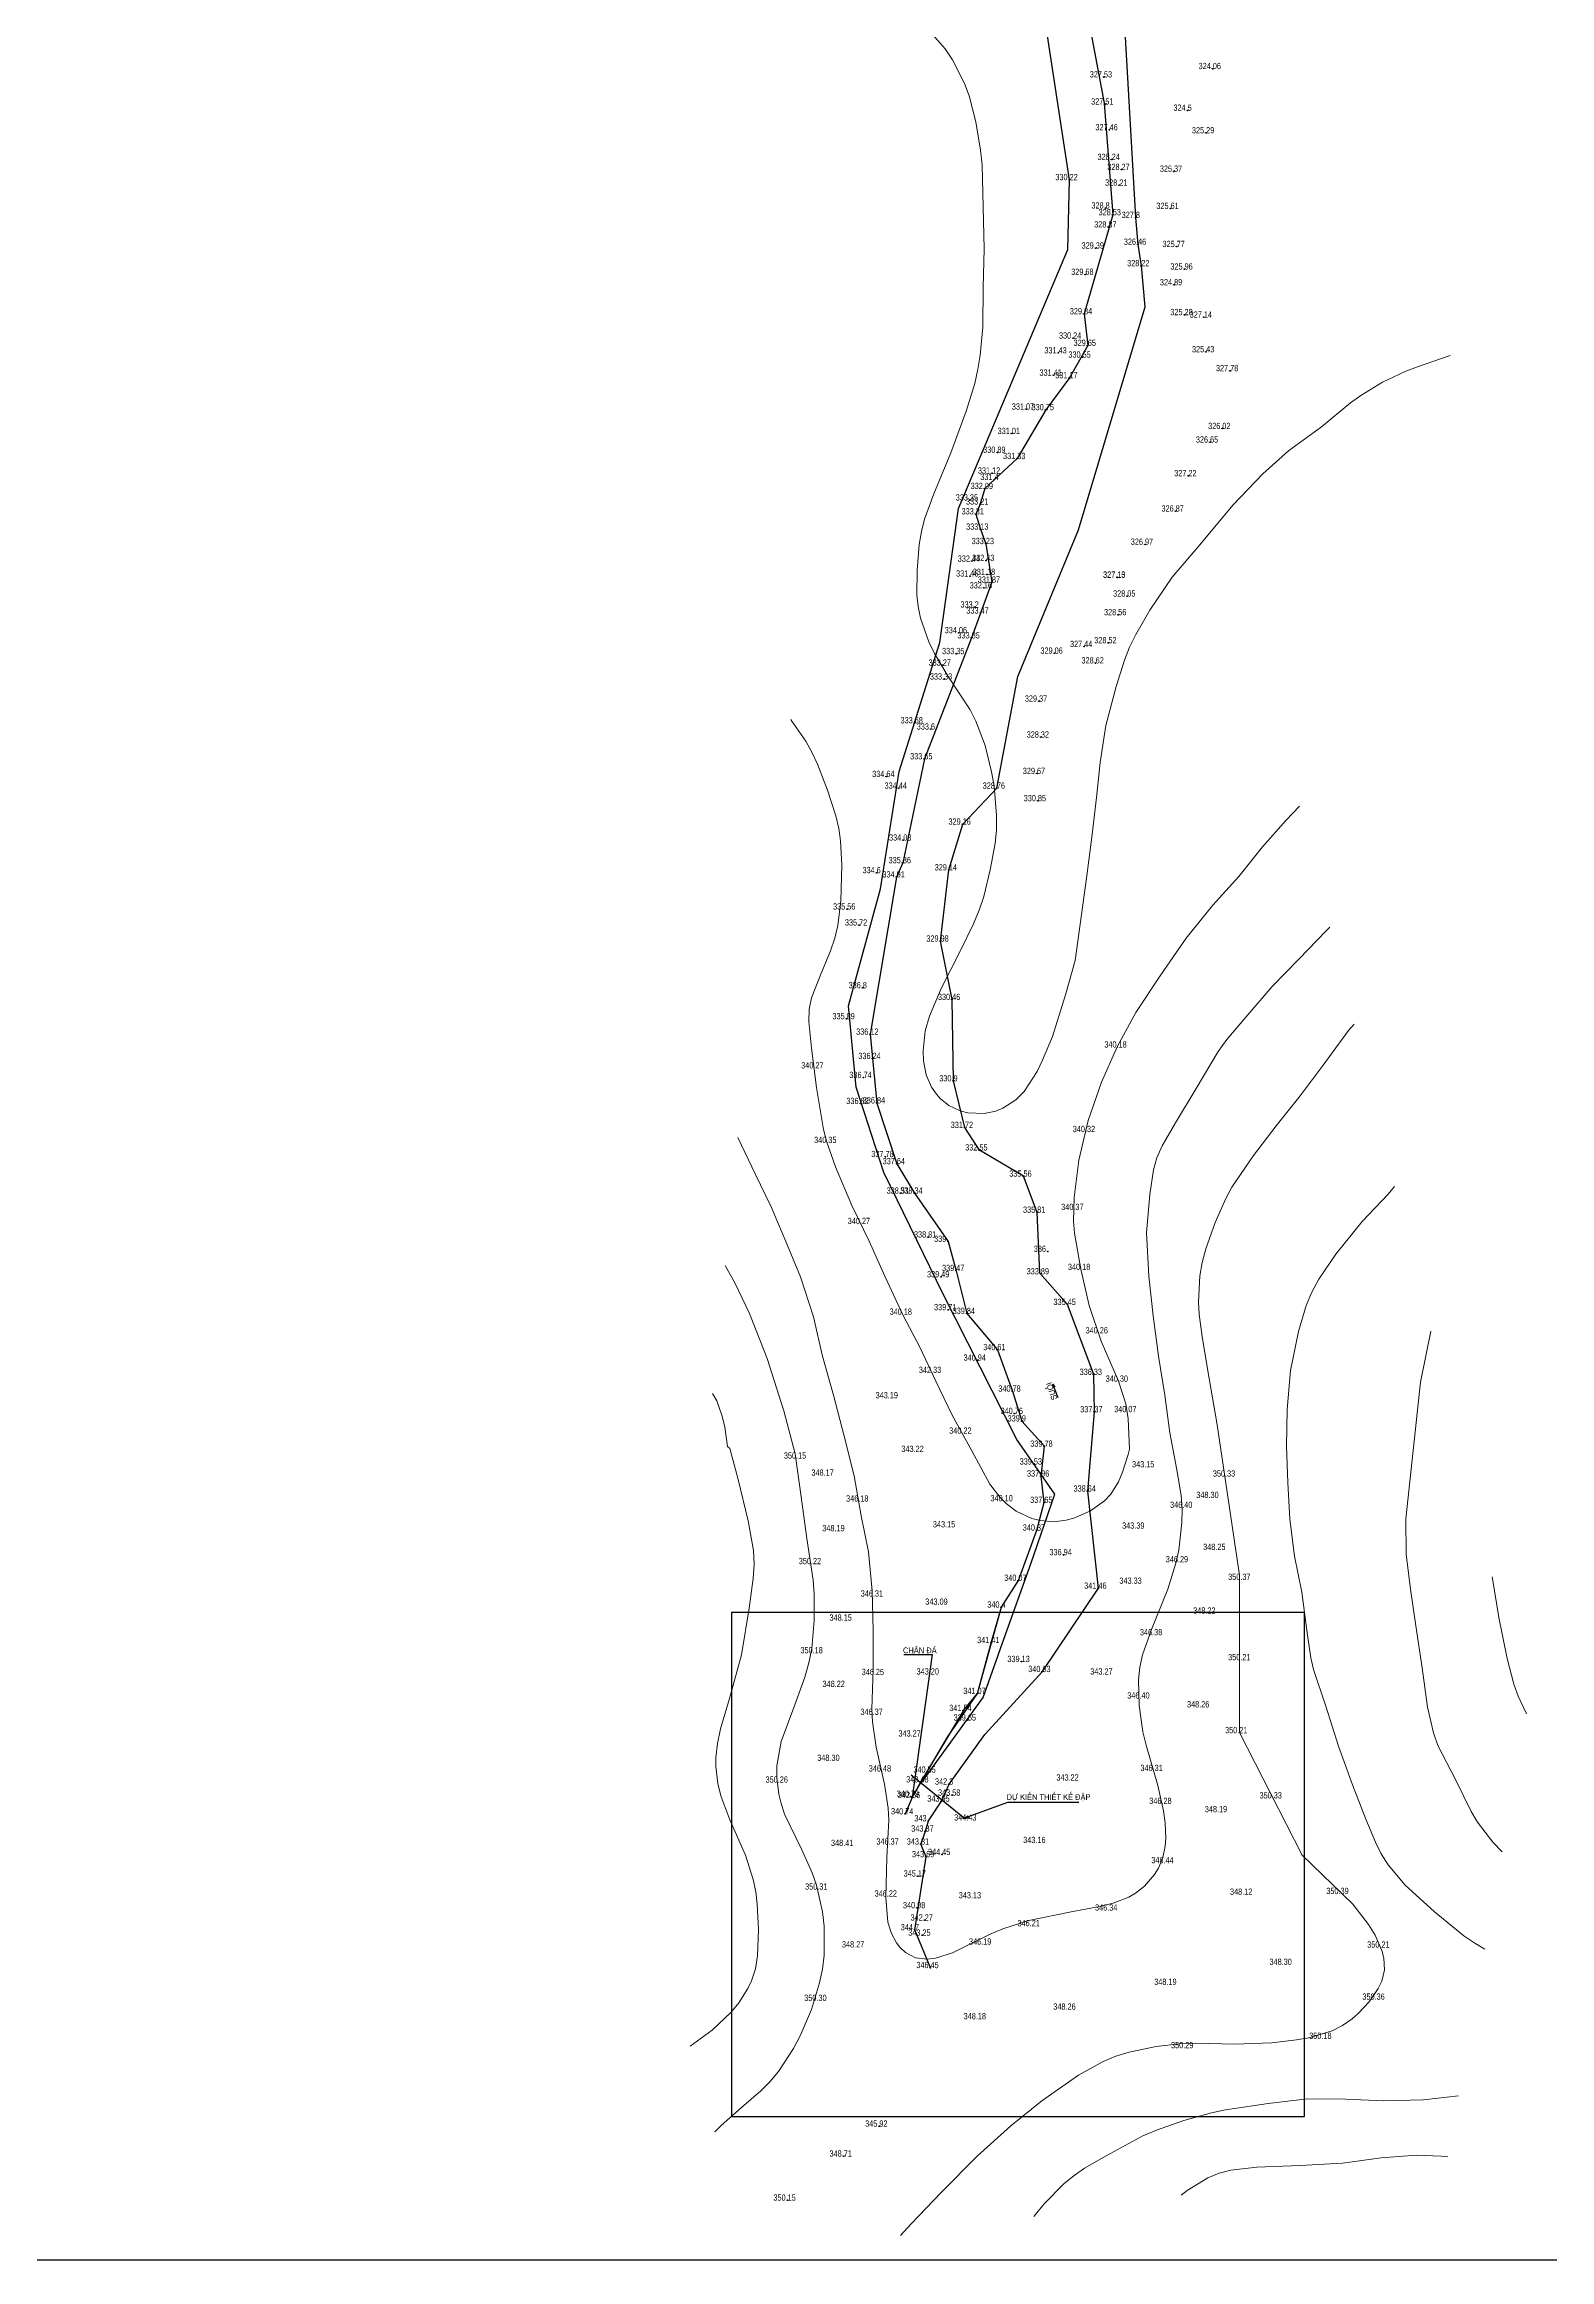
# Model space of a CAD drawing. Header units: metres. Extents: x 528544 to 533704, y 1867371 to 1868830.
# Drawn here: x 531380.5 to 531644.3, y 1867370.8 to 1867758.8 of the extents above; entities that cross this region are included whole.
import ezdxf

# ---------------------------------------------------------------- set-up
doc = ezdxf.new("R2010")
doc.units = ezdxf.units.M
doc.header["$MEASUREMENT"] = 0
for name, color, linetype in [('congtrinh', 4, 'Continuous'), ('DIEM', 7, 'Continuous'), ('DOCAO_CT', 7, 'Continuous'), ('KHUNG', 1, 'Continuous'), ('Layer1', 4, 'Continuous'), ('NEN', 3, 'Continuous')]:
    doc.layers.add(name, color=color, linetype=linetype)
doc.styles.add('MOC', font='VHARIALN.ttf', dxfattribs={"height": 2})
doc.linetypes.add('TAL_N_T', pattern='A,0.5,[130,ltypeshp.shx,S=0.25,R=0,X=0,Y=0.25],1,[130,ltypeshp.shx,S=0.5,R=0,X=0,Y=0.5],0.5', length=2)

msp = doc.modelspace()

# ---------------------------------------------------------------- linework, layer by layer
at = {"layer": 'congtrinh', "color": 1, "ltscale": 0.2134}
msp.add_lwpolyline([(531534.15, 1867454.27), (531545.01, 1867469.29), (531548.59, 1867479.49), (531553.35, 1867492.67), (531557.55, 1867504.88), (531550.92, 1867514.46), (531537.97, 1867539.93), (531527.58, 1867561.22), (531522.76, 1867576.14), (531521.39, 1867590.42), (531527.03, 1867610.88), (531530.29, 1867631.45), (531537.4, 1867654.07), (531540.66, 1867677.49), (531559.84, 1867722.85), (531560.14, 1867735.09), (531555.5, 1867765.25), (531522.01, 1867831.83), (531454.29, 1867852.94), (531397.37, 1867840.83), (531318.07, 1867840.27), (531187.8, 1867934.95), (531052.94, 1868026.87), (531097.36, 1868067.91)], dxfattribs=at)
at = {"layer": 'congtrinh', "color": 7, "ltscale": 0.2134}
for points in [[(531558.11, 1867521.73), (531557.21, 1867524.16), (531557.54, 1867523.65), (531557.21, 1867524.16), (531557.3, 1867523.65)], [(531561.75, 1867450.88), (531549.24, 1867450.88), (531541.75, 1867448.11), (531542.57, 1867448.21), (531541.75, 1867448.11), (531542.37, 1867448.54)]]:
    msp.add_lwpolyline(points, dxfattribs=at)
at = {"layer": 'congtrinh', "color": 6, "ltscale": 0.2134}
msp.add_lwpolyline([(531531.08, 1867476.8), (531536.08, 1867476.8), (531532.54, 1867451.73), (531538.75, 1867462.34), (531544.01, 1867469.96), (531546.53, 1867479.24), (531548.21, 1867485.08), (531551.17, 1867489.78), (531554.42, 1867498.57), (531555.7, 1867503.43), (531555.16, 1867508.04)], dxfattribs=at)
at = {"layer": 'congtrinh', "color": 7, "ltscale": 0.2134}
msp.add_lwpolyline([(531500.88, 1867395.91), (531601.28, 1867395.91), (531601.28, 1867484.16), (531500.88, 1867484.16)], close=True, dxfattribs=at)
at = {"layer": 'congtrinh', "color": 5, "ltscale": 0.2134}
msp.add_lwpolyline([(531532.36, 1867455.73), (531541.75, 1867448.11)], dxfattribs=at)
at = {"layer": 'DIEM', "color": 0}
for p in [(531566.16, 1867753.08), (531585.23, 1867754.54), (531566.4, 1867748.34), (531580.82, 1867747.24), (531567.15, 1867743.82), (531584.06, 1867743.29), (531567.52, 1867738.63), (531569.24, 1867736.87), (531560.14, 1867735.09), (531568.85, 1867734.12), (531578.43, 1867736.56), (531566.45, 1867730.13), (531577.83, 1867730.06), (531566.94, 1867726.81), (531567.71, 1867728.94), (531571.75, 1867728.47), (531564.73, 1867723.11), (531572.13, 1867723.77), (531578.91, 1867723.37), (531562.91, 1867718.51), (531572.71, 1867720.02), (531580.29, 1867719.44), (531578.45, 1867716.68), (531562.67, 1867711.59), (531580.28, 1867711.45), (531583.67, 1867711), (531560.77, 1867707.34), (531563.33, 1867706.06), (531558.21, 1867704.75), (531562.42, 1867704.01), (531584.07, 1867704.95), (531557.35, 1867700.84), (531560.1, 1867700.39), (531588.27, 1867701.64), (531552.51, 1867694.9), (531555.96, 1867694.8), (531550.01, 1867690.63), (531586.9, 1867691.5), (531547.49, 1867687.34), (531584.74, 1867689.13), (531546.56, 1867683.69), (531546.98, 1867682.58), (531550.97, 1867686.24), (531580.96, 1867683.24), (531542.68, 1867678.98), (531545.29, 1867680.99), (531543.7, 1867676.54), (531544.47, 1867678.28), (531578.73, 1867677.06), (531544.5, 1867673.87), (531545.47, 1867671.35), (531573.35, 1867671.23), (531543.03, 1867668.26), (531545.55, 1867668.38), (531542.73, 1867665.67), (531545.12, 1867663.59), (531545.67, 1867665.95), (531546.53, 1867664.59), (531568.49, 1867665.44), (531568.5, 1867665.47), (531543.51, 1867660.24), (531570.25, 1867662.16), (531540.75, 1867655.75), (531544.54, 1867659.18), (531568.66, 1867658.9), (531540.28, 1867652.08), (531542.98, 1867654.83), (531557.51, 1867652.15), (531562.7, 1867653.32), (531566.95, 1867653.98), (531537.92, 1867650.06), (531538.15, 1867647.63), (531564.7, 1867650.45), (531554.79, 1867643.75), (531533.01, 1867639.95), (531535.85, 1867638.87), (531555.1, 1867637.46), (531534.69, 1867633.65), (531528.04, 1867630.55), (531530.21, 1867628.51), (531547.4, 1867628.51), (531554.43, 1867631.08), (531554.59, 1867626.32), (531541.41, 1867622.22), (531531, 1867619.42), (531526.35, 1867613.72), (531529.84, 1867612.97), (531530.92, 1867615.45), (531538.99, 1867614.2), (531521.19, 1867607.35), (531523.26, 1867604.55), (531537.53, 1867601.73), (531523.91, 1867593.57), (531539.56, 1867591.5), (531521.08, 1867588.13), (531525.22, 1867585.42), (531524.04, 1867577.84), (531525.61, 1867581.16), (531539.8, 1867577.25), (531523.52, 1867573.28), (531526.38, 1867573.39), (531541.81, 1867569.08), (531527.89, 1867563.99), (531529.88, 1867562.75), (531544.34, 1867565.15), (531552.06, 1867560.55), (531530.57, 1867557.58), (531532.96, 1867557.58), (531554.47, 1867554.24), (531535.36, 1867549.91), (531538.89, 1867549.14), (531556.35, 1867547.39), (531537.65, 1867542.93), (531540.28, 1867544.02), (531555.11, 1867543.45), (531538.88, 1867537.17), (531542.13, 1867536.52), (531559.8, 1867538.08), (531544.05, 1867528.34), (531547.49, 1867530.18), (531564.39, 1867525.84), (531550.14, 1867522.91), (531550.54, 1867519), (531551.77, 1867517.69), (531564.48, 1867519.3), (531555.74, 1867513.26), (531553.88, 1867510.14), (531555.16, 1867508.04), (531563.32, 1867505.41), (531555.7, 1867503.43), (531554.42, 1867498.57), (531559.09, 1867494.27), (531551.17, 1867489.78), (531548.21, 1867485.08), (531565.19, 1867488.39), (531546.43, 1867478.87), (531551.73, 1867475.55), (531555.38, 1867473.8), (531544.01, 1867469.96), (531541.54, 1867466.97), (531542.31, 1867465.3), (531533.99, 1867454.47), (531535.26, 1867456.18), (531539.04, 1867454.08), (531532.35, 1867451.95), (531532.54, 1867451.73), (531537.7, 1867451.1), (531539.58, 1867452.16), (531531.34, 1867448.87), (531534.89, 1867445.86), (531535.43, 1867447.65), (531534.09, 1867443.59), (531535.01, 1867441.38), (531537.82, 1867441.76), (531533.55, 1867438), (531533.43, 1867432.43), (531534.76, 1867430.28), (531533.05, 1867428.56), (531534.36, 1867427.63), (531535.78, 1867421.95), (531526.81, 1867394.18), (531520.57, 1867388.94), (531510.74, 1867381.22)]:
    msp.add_point(p, dxfattribs=at)
at = {"layer": 'Layer1', "color": 7, "ltscale": 0.2134}
msp.add_lwpolyline([(530974.37, 1867370.81), (533703.76, 1867370.81), (533703.76, 1868308.52), (530974.37, 1868308.52)], close=True, dxfattribs=at)
at = {"layer": 'Layer1', "color": 11, "linetype": 'Continuous', "lineweight": 0, "flags": 128}
for points in [[(531533.58, 1867660.33), (531533.37, 1867662.39), (531533.42, 1867666.66), (531533.8, 1867671.21), (531534.18, 1867673.47), (531534.74, 1867675.67), (531536.33, 1867680.09), (531539.34, 1867687.28), (531542.04, 1867694.53), (531543.51, 1867699.42), (531544.08, 1867701.9), (531544.49, 1867704.38), (531544.91, 1867709.28), (531545.02, 1867716.19), (531545.17, 1867723), (531545.01, 1867730.3), (531544.8, 1867737.7), (531544.55, 1867740.24), (531543.71, 1867745.23), (531542.52, 1867749.79), (531541.72, 1867751.95), (531539.6, 1867756.09), (531538.31, 1867757.99), (531533.86, 1867763.09)], [(531626.81, 1867704.28), (531620.94, 1867702.29), (531618.91, 1867701.51), (531614.98, 1867699.63), (531614.98, 1867699.63), (531611.16, 1867697.31), (531609.38, 1867696.02), (531604.3, 1867691.83), (531598.5, 1867687.61), (531594.02, 1867683.59), (531588.72, 1867678.1), (531582.95, 1867671.17), (531578.09, 1867665.5), (531574.22, 1867659.72), (531571.74, 1867655.45), (531570.64, 1867653.22), (531569.74, 1867650.94), (531568.29, 1867646.34), (531566.47, 1867639.48), (531565.52, 1867633.03), (531564.88, 1867626.87), (531564.11, 1867620.43), (531563.11, 1867612.77), (531561.11, 1867598.34), (531559.4, 1867592.31), (531557.14, 1867585.04), (531555.41, 1867580.87), (531554.43, 1867578.93), (531552.15, 1867575.41), (531550.74, 1867573.95), (531548.46, 1867572.48), (531547.19, 1867571.97), (531545.15, 1867571.55), (531542.33, 1867571.68), (531540.94, 1867572.04), (531539, 1867572.97), (531537.48, 1867574.18), (531536.81, 1867574.92), (531535.95, 1867576.16), (531535.01, 1867578.31), (531534.53, 1867580.76), (531534.46, 1867582.5), (531534.86, 1867586.04), (531535.57, 1867588.61), (531537.61, 1867593.43), (531541, 1867600.11), (531543.32, 1867604.78), (531544.31, 1867607.18), (531545.09, 1867609.56), (531546.23, 1867614.25), (531547.09, 1867618.85), (531547.33, 1867621.24), (531547.36, 1867623.77), (531546.9, 1867628.92), (531546.48, 1867631.38), (531545.32, 1867635.98), (531543.74, 1867640.25), (531542.72, 1867642.27), (531538.85, 1867648.07), (531536.46, 1867652.12), (531535.47, 1867654.18), (531534, 1867658.28), (531533.58, 1867660.33)], [(531511.27, 1867640.53), (531511.47, 1867640.28), (531513.9, 1867636.74), (531514.97, 1867634.81), (531515.95, 1867632.71), (531517.7, 1867628.2), (531519.16, 1867623.69), (531519.69, 1867621.49), (531520.01, 1867619.31), (531520.24, 1867615.06), (531520.06, 1867608.78), (531519.54, 1867604.49), (531519.01, 1867602.28), (531518.26, 1867600.02), (531516.43, 1867595.67), (531514.92, 1867591.8), (531514.53, 1867589.81), (531514.47, 1867587.64), (531514.92, 1867583.02), (531515.77, 1867576.11), (531517.04, 1867568.76), (531517.62, 1867566.51), (531519.1, 1867562.19), (531522.01, 1867555.41), (531525.01, 1867549.2), (531527.78, 1867543.09), (531530.84, 1867536.43), (531533.96, 1867530.52), (531536.69, 1867524.69), (531539.54, 1867518.72), (531543.03, 1867512.48), (531546.19, 1867506.63), (531547.97, 1867504.3), (531549.02, 1867503.25), (531550.8, 1867501.9), (531553.54, 1867500.62), (531555.02, 1867500.25), (531557.3, 1867500.05), (531559.56, 1867500.31), (531561.03, 1867500.71), (531563.8, 1867501.96)], [(531563.8, 1867501.96), (531566.26, 1867503.73), (531567.34, 1867504.88), (531568.7, 1867507.02), (531569.43, 1867508.73), (531570.38, 1867511.83), (531570.61, 1867512.79), (531570.41, 1867518.05), (531569.97, 1867520.69), (531568.7, 1867524.7), (531565.67, 1867531.7), (531563.56, 1867537.95), (531562.09, 1867544.26), (531560.97, 1867550.59), (531560.85, 1867552.67), (531560.96, 1867556.86), (531561.77, 1867563.38), (531563.37, 1867570.34), (531565.73, 1867577.04), (531568.47, 1867583.23), (531571.76, 1867589.26), (531575.99, 1867595.66), (531580.57, 1867602.25), (531585.22, 1867608.03), (531589.8, 1867613.06), (531593.94, 1867618.27), (531598.1, 1867622.95), (531600.43, 1867625.36)], [(531536.63, 1867423.63), (531539.62, 1867424.57), (531546.21, 1867427.84), (531548.43, 1867428.78), (531553.02, 1867430.22), (531560.4, 1867431.74), (531565.45, 1867432.66), (531567.78, 1867433.26), (531570.5, 1867434.33), (531571.69, 1867435), (531573.28, 1867436.22), (531575.02, 1867438.25), (531575.71, 1867439.4), (531576.47, 1867441.26), (531576.89, 1867443.23), (531577, 1867444.58), (531576.9, 1867447.34), (531576.62, 1867449.45), (531575.6, 1867453.84), (531573.53, 1867460.95), (531572.99, 1867463.28), (531572.31, 1867467.85), (531572.19, 1867472.37), (531572.42, 1867474.59), (531572.91, 1867476.76), (531574.47, 1867481.18), (531577.35, 1867488.27), (531578.76, 1867492.8), (531579.25, 1867495.1), (531579.82, 1867499.91), (531579.84, 1867502.33), (531579.67, 1867504.67), (531578.95, 1867509.17), (531577.72, 1867515.64), (531576.81, 1867522.23), (531575.74, 1867529.06), (531574.78, 1867536.11), (531574.02, 1867543.07), (531573.64, 1867550.65), (531574.18, 1867557.38), (531574.84, 1867561.67), (531575.45, 1867563.78), (531576.36, 1867565.87), (531578.7, 1867569.93), (531582.3, 1867575.91), (531586.14, 1867582.4), (531587.69, 1867584.49), (531590.99, 1867588.44), (531595.63, 1867593.78), (531600.3, 1867598.6), (531605.1, 1867603.53), (531605.72, 1867604.21)], [(531502, 1867567.33), (531505.04, 1867561.01), (531507.87, 1867555.22), (531510.4, 1867549.13), (531512.97, 1867542.94), (531515.26, 1867535.92), (531516.83, 1867529.04), (531518.79, 1867522.24), (531520.57, 1867515.27), (531522.37, 1867508.11), (531523.62, 1867501.11), (531524.91, 1867494.78), (531525.55, 1867487.96), (531525.73, 1867481.09), (531525.72, 1867474.21), (531525.51, 1867467.24), (531525.62, 1867464.98), (531526.22, 1867460.57), (531527.7, 1867454.07), (531528.37, 1867449.89), (531528.49, 1867447.8), (531528.11, 1867441.26), (531527.97, 1867434.27), (531528.32, 1867429.91), (531528.91, 1867427.92), (531529.81, 1867426.29), (531530.38, 1867425.56), (531531.37, 1867424.62), (531533.14, 1867423.7), (531535.17, 1867423.45), (531536.63, 1867423.63)], [(531617.09, 1867558.76), (531615.94, 1867557.43), (531611.38, 1867552.65), (531606.76, 1867546.94), (531603.81, 1867542.54), (531602.58, 1867540.25), (531601.6, 1867537.95), (531600.23, 1867533.37), (531598.86, 1867526.57), (531598.25, 1867519.69), (531598.12, 1867513.31), (531598.35, 1867506.93), (531598.72, 1867500.5), (531599.52, 1867494.04), (531600.81, 1867487.72), (531601.75, 1867480.59), (531602.42, 1867476.24), (531602.9, 1867474.16), (531605.02, 1867467.73), (531607.24, 1867460.73), (531609.73, 1867453.96), (531612.04, 1867447.97), (531613.71, 1867443.91), (531614.74, 1867441.89), (531615.97, 1867439.96), (531618.92, 1867436.38), (531624.02, 1867431.77), (531629.21, 1867427.55), (531631.12, 1867426.24), (531632.87, 1867425.22)], [(531635.9, 1867442.26), (531634.28, 1867443.94), (531631.58, 1867447.46), (531630.47, 1867449.28), (531627.76, 1867454.92), (531624.67, 1867460.89), (531623.9, 1867463.08), (531622.86, 1867467.6), (531621.91, 1867474.46), (531620.82, 1867481.81), (531619.84, 1867488.24), (531619.1, 1867494.39), (531619.06, 1867500.58), (531621.63, 1867524.49), (531623.43, 1867533.41)], [(531498.15, 1867457.21), (531498.17, 1867458.76), (531498.44, 1867461.2), (531498.99, 1867463.78), (531500.54, 1867469.08), (531502.64, 1867476.77), (531503.97, 1867484.9), (531504.71, 1867490.13), (531504.87, 1867492.61), (531504.76, 1867495.01), (531503.8, 1867500.22), (531502.01, 1867507.71), (531500.61, 1867512.88), (531500.22, 1867513.24), (531499.71, 1867516.63), (531499.26, 1867518.57), (531498.31, 1867521.2), (531497.57, 1867522.54)], [(531640.2, 1867466.41), (531638.74, 1867469.49), (531637.99, 1867471.62), (531636.79, 1867476.1), (531635.35, 1867483.26), (531634.22, 1867490.11), (531634.19, 1867490.41)], [(531493.67, 1867408.19), (531497.53, 1867410.99), (531500.8, 1867414.09), (531502.19, 1867415.8), (531503.76, 1867418.29), (531504.39, 1867419.63), (531505.09, 1867421.76), (531505.48, 1867424.02), (531505.62, 1867428.66), (531505.41, 1867433.08), (531505.14, 1867435.24), (531504.71, 1867437.4), (531503.38, 1867441.68), (531500.63, 1867447.86), (531499.02, 1867452.05), (531498.48, 1867454.22), (531498.15, 1867457.21)], [(531628.29, 1867399.5), (531622.13, 1867398.8), (531615.18, 1867398.65), (531608.5, 1867398.92), (531601.83, 1867399), (531594.91, 1867398.14), (531587.47, 1867397.08), (531585.02, 1867396.55), (531580.18, 1867395.18), (531575.34, 1867393.52), (531572.99, 1867392.53), (531566.56, 1867389.02), (531562.77, 1867386.83), (531560.94, 1867385.58), (531559.12, 1867384.09), (531555.68, 1867380.6), (531553.88, 1867378.39)], [(531579.7, 1867382.11), (531580.74, 1867382.94), (531584.34, 1867385.15), (531586.32, 1867385.94), (531588.41, 1867386.48), (531592.96, 1867387), (531600.56, 1867387.28), (531607.97, 1867387.73), (531614.72, 1867388.65), (531620.92, 1867389.11), (531625.26, 1867388.96), (531626.39, 1867388.83)]]:
    msp.add_lwpolyline(points, dxfattribs=at)
at = {"layer": 'Layer1', "color": 11, "linetype": 'Continuous', "lineweight": 13, "flags": 128}
for points in [[(531609.98, 1867587.18), (531609.01, 1867586.07), (531604.59, 1867580.02), (531600.56, 1867574.67), (531596.31, 1867569.41), (531592.35, 1867564.2), (531588.58, 1867558.64), (531587.52, 1867556.67), (531585.66, 1867552.45), (531583.98, 1867547.84), (531583.35, 1867545.47), (531582.93, 1867543.1), (531582.7, 1867538.52), (531582.84, 1867536.35), (531583.43, 1867532.1), (531584.61, 1867525.14), (531585.99, 1867517.04), (531589.89, 1867490.68), (531589.89, 1867479.67), (531589.89, 1867471.81), (531589.89, 1867463.16), (531600.89, 1867441.67), (531604.44, 1867438.23), (531609.74, 1867433.1), (531612.53, 1867429.52), (531613.66, 1867427.62), (531614.86, 1867424.95), (531615.22, 1867423.59), (531615.33, 1867421.56), (531614.84, 1867419.59), (531614.23, 1867418.33), (531612.6, 1867415.98), (531610.7, 1867413.92), (531609.66, 1867413.01), (531607.98, 1867411.85), (531606.13, 1867410.92), (531602.06, 1867409.68), (531599.92, 1867409.29), (531595.57, 1867408.81), (531589.03, 1867408.58), (531582.14, 1867408.76), (531579.88, 1867408.66), (531575.32, 1867408.12), (531570.57, 1867407.18), (531568.24, 1867406.47), (531566.01, 1867405.54), (531561.69, 1867403.1), (531555.28, 1867398.63), (531549.85, 1867394.24), (531543.92, 1867388.95), (531537.63, 1867382.59), (531532.4, 1867377.08), (531530.53, 1867375.03)], [(531497.97, 1867393.2), (531499.07, 1867394.34), (531499.07, 1867394.34), (531502.68, 1867397.48), (531506.07, 1867400.4), (531507.64, 1867401.98), (531509.12, 1867403.76), (531511.79, 1867407.81), (531512.95, 1867410.02), (531514.9, 1867414.61), (531516.34, 1867419.28), (531516.82, 1867421.69), (531517.11, 1867424.17), (531517.11, 1867429.22), (531516.83, 1867431.72), (531515.77, 1867436.43), (531515.03, 1867438.57), (531513.2, 1867442.62), (531510.21, 1867448.83), (531509.52, 1867450.93), (531509.19, 1867452.34), (531508.84, 1867455.18), (531508.86, 1867457.31), (531509.58, 1867461.56), (531511.99, 1867467.98), (531513.77, 1867472.81), (531514.47, 1867475.33), (531514.95, 1867477.84), (531515.4, 1867482.75), (531515.4, 1867487.44), (531515.22, 1867489.8), (531514.1, 1867497.09), (531513.08, 1867504.42), (531512.05, 1867511.93), (531510.1, 1867519.5), (531507.18, 1867528.63), (531504.04, 1867536.5), (531501.47, 1867541.87), (531499.78, 1867544.92)]]:
    msp.add_lwpolyline(points, dxfattribs=at)
at = {"layer": 'NEN', "linetype": 'TAL_N_T'}
for points in [[(531559.8, 1867538.08), (531554.9, 1867543.61), (531554.47, 1867554.24), (531552.06, 1867560.55), (531544.34, 1867565.15), (531541.81, 1867569.08), (531539.8, 1867577.25), (531539.56, 1867591.5), (531537.53, 1867601.73), (531538.99, 1867614.2), (531541.41, 1867622.22), (531547.4, 1867628.51), (531551.07, 1867648.09), (531561.72, 1867673.77), (531573.39, 1867712.85), (531572.71, 1867720.02), (531572.13, 1867723.77), (531571.75, 1867728.47), (531569.3, 1867771.32), (531562.68, 1867791.57), (531563.22, 1867812.1), (531557.69, 1867824.24)], [(531561.69, 1867772.44), (531566.18, 1867748.49), (531567.71, 1867728.94), (531562.67, 1867711.59), (531563.33, 1867706.06), (531560.1, 1867700.39), (531555.96, 1867694.8), (531550.97, 1867686.24), (531546.98, 1867682.58), (531545.29, 1867680.99), (531544.47, 1867678.28), (531543.7, 1867676.54), (531544.5, 1867673.87), (531545.47, 1867671.35), (531546.53, 1867664.59), (531544.54, 1867659.18), (531542.98, 1867654.83), (531534.69, 1867633.65), (531530.92, 1867615.45), (531529.84, 1867612.97), (531525.22, 1867585.42), (531526.38, 1867573.39), (531529.88, 1867562.75), (531532.96, 1867557.58), (531538.89, 1867549.14), (531540.28, 1867544.02), (531542.13, 1867536.52), (531547.49, 1867530.18), (531550.14, 1867522.91), (531551.77, 1867517.69), (531555.74, 1867513.26)]]:
    msp.add_lwpolyline(points, dxfattribs=at)
at = {"layer": 'NEN'}
for points in [[(531535.01, 1867441.38), (531534.09, 1867443.59), (531534.89, 1867445.86), (531535.43, 1867447.65), (531537.7, 1867451.1), (531539.04, 1867454.08), (531545.29, 1867462.78), (531555.38, 1867473.8), (531565.19, 1867488.39), (531563.32, 1867505.41), (531564.48, 1867519.3), (531564.39, 1867525.84), (531559.8, 1867538.08)], [(531541.54, 1867466.97), (531544.01, 1867469.96), (531546.43, 1867478.87), (531548.21, 1867485.08), (531551.17, 1867489.78), (531554.42, 1867498.57), (531555.7, 1867503.43), (531555.16, 1867508.04), (531555.74, 1867513.26)], [(531541.54, 1867466.97), (531533.99, 1867454.47), (531532.54, 1867451.73), (531531.34, 1867448.87)], [(531535.78, 1867421.95), (531533.05, 1867428.56), (531535.01, 1867441.38)]]:
    msp.add_lwpolyline(points, dxfattribs=at)

# ---------------------------------------------------------------- texts
at = {"layer": 'DOCAO_CT', "color": 2, "width": 0.8}
for s, p in [('327.53', (531563.67, 1867753)), ('324.06', (531582.74, 1867754.46)), ('327.51', (531563.91, 1867748.26)), ('327.46', (531564.66, 1867743.74)), ('324.5', (531578.33, 1867747.16)), ('325.29', (531581.57, 1867743.21)), ('328.24', (531565.03, 1867738.55)), ('328.27', (531566.75, 1867736.79)), ('325.37', (531575.95, 1867736.48)), ('330.22', (531557.65, 1867735.01)), ('328.21', (531566.36, 1867734.04)), ('328.8', (531563.96, 1867730.05)), ('328.53', (531565.22, 1867728.86)), ('327.8', (531569.26, 1867728.39)), ('325.61', (531575.34, 1867729.98)), ('328.87', (531564.45, 1867726.73)), ('329.39', (531562.24, 1867723.03)), ('326.46', (531569.64, 1867723.69)), ('325.77', (531576.42, 1867723.29)), ('329.68', (531560.42, 1867718.43)), ('328.22', (531570.22, 1867719.94)), ('324.89', (531575.96, 1867716.6)), ('325.96', (531577.8, 1867719.36)), ('329.84', (531560.18, 1867711.51)), ('325.28', (531577.79, 1867711.37)), ('327.14', (531581.18, 1867710.92)), ('331.43', (531555.72, 1867704.67)), ('330.24', (531558.28, 1867707.26)), ('329.65', (531560.84, 1867705.99)), ('325.43', (531581.58, 1867704.87)), ('331.41', (531554.86, 1867700.76)), ('330.55', (531559.93, 1867703.93)), ('327.78', (531585.78, 1867701.56)), ('331.17', (531557.62, 1867700.31)), ('331.07', (531550.02, 1867694.82)), ('330.75', (531553.48, 1867694.72)), ('331.01', (531547.53, 1867690.55)), ('326.02', (531584.41, 1867691.42)), ('330.89', (531545, 1867687.26)), ('331.33', (531548.48, 1867686.16)), ('326.65', (531582.26, 1867689.05)), ('331.12', (531544.07, 1867683.61)), ('331.4', (531544.5, 1867682.5)), ('327.22', (531578.47, 1867683.16)), ('333.35', (531540.19, 1867678.9)), ('333.21', (531541.99, 1867678.2)), ('332.09', (531542.8, 1867680.91)), ('333.31', (531541.21, 1867676.47)), ('333.13', (531542.01, 1867673.79)), ('326.87', (531576.24, 1867676.98)), ('333.23', (531542.98, 1867671.27)), ('326.97', (531570.86, 1867671.15)), ('332.44', (531540.54, 1867668.18)), ('332.43', (531543.06, 1867668.3)), ('331.18', (531543.18, 1867665.87)), ('331.46', (531540.25, 1867665.59)), ('332.16', (531542.64, 1867663.51)), ('331.87', (531544.04, 1867664.51)), ('327.13', (531566.01, 1867665.39)), ('327.15', (531566, 1867665.36)), ('328.05', (531567.76, 1867662.08)), ('333.2', (531541.02, 1867660.16)), ('333.47', (531542.05, 1867659.1)), ('328.56', (531566.17, 1867658.82)), ('334.06', (531538.26, 1867655.67)), ('333.85', (531540.49, 1867654.75)), ('333.35', (531537.79, 1867652)), ('329.06', (531555.03, 1867652.07)), ('327.44', (531560.21, 1867653.24)), ('328.62', (531562.22, 1867650.37)), ('328.52', (531564.46, 1867653.9)), ('333.27', (531535.43, 1867649.98)), ('333.33', (531535.66, 1867647.55)), ('329.37', (531552.3, 1867643.67)), ('333.68', (531530.52, 1867639.87)), ('333.6', (531533.36, 1867638.79)), ('328.32', (531552.62, 1867637.38)), ('333.65', (531532.2, 1867633.57)), ('329.67', (531551.94, 1867631)), ('334.64', (531525.55, 1867630.47)), ('334.44', (531527.72, 1867628.43)), ('328.76', (531544.91, 1867628.43)), ('330.85', (531552.1, 1867626.24)), ('334.08', (531528.51, 1867619.34)), ('329.16', (531538.92, 1867622.14)), ('334.6', (531523.86, 1867613.64)), ('334.91', (531527.35, 1867612.89)), ('335.36', (531528.43, 1867615.37)), ('329.14', (531536.5, 1867614.12)), ('335.56', (531518.7, 1867607.27)), ('335.72', (531520.77, 1867604.47)), ('329.98', (531535.04, 1867601.65)), ('336.8', (531521.42, 1867593.49)), ('330.46', (531537.07, 1867591.42)), ('335.89', (531518.59, 1867588.05)), ('336.12', (531522.74, 1867585.34)), ('336.24', (531523.13, 1867581.08)), ('340.18', (531566.23, 1867583.1)), ('340.27', (531513.11, 1867579.44)), ('336.74', (531521.55, 1867577.76)), ('330.9', (531537.31, 1867577.17)), ('336.82', (531521.03, 1867573.2)), ('336.84', (531523.9, 1867573.31)), ('331.72', (531539.32, 1867569)), ('340.35', (531515.38, 1867566.38)), ('332.55', (531541.85, 1867565.07)), ('340.32', (531560.69, 1867568.29)), ('337.78', (531525.4, 1867563.91)), ('337.64', (531527.39, 1867562.67)), ('338.51', (531528.08, 1867557.5)), ('338.34', (531530.47, 1867557.5)), ('335.56', (531549.57, 1867560.47)), ('335.81', (531551.98, 1867554.16)), ('340.37', (531558.67, 1867554.64)), ('340.27', (531521.27, 1867552.18)), ('338.81', (531532.87, 1867549.83)), ('339.', (531536.4, 1867549.06)), ('336.', (531553.86, 1867547.31)), ('339.49', (531535.16, 1867542.85)), ('339.47', (531537.79, 1867543.95)), ('333.89', (531552.62, 1867543.37)), ('340.18', (531559.85, 1867544.13)), ('335.45', (531557.31, 1867538)), ('340.18', (531528.6, 1867536.3)), ('339.71', (531536.39, 1867537.09)), ('339.84', (531539.65, 1867536.44)), ('340.61', (531545, 1867530.1)), ('340.26', (531562.94, 1867533.03)), ('340.94', (531541.56, 1867528.26)), ('342.33', (531533.73, 1867526.11)), ('340.78', (531547.65, 1867522.83)), ('336.33', (531561.9, 1867525.76)), ('340.30', (531566.46, 1867524.57)), ('343.19', (531526.15, 1867521.67)), ('340.76', (531548.05, 1867518.92)), ('337.37', (531562, 1867519.22)), ('340.07', (531567.95, 1867519.24)), ('340.22', (531539.05, 1867515.47)), ('339.9', (531549.28, 1867517.61)), ('350.15', (531510.08, 1867511.11)), ('343.22', (531530.67, 1867512.27)), ('339.78', (531553.25, 1867513.18)), ('348.17', (531514.91, 1867508.11)), ('339.53', (531551.39, 1867510.06)), ('337.96', (531552.67, 1867507.96)), ('343.15', (531571.08, 1867509.57)), ('350.33', (531585.24, 1867507.95)), ('346.18', (531520.98, 1867503.59)), ('340.10', (531546.27, 1867503.63)), ('337.65', (531553.22, 1867503.35)), ('338.64', (531560.83, 1867505.33)), ('348.30', (531582.34, 1867504.21)), ('343.15', (531536.19, 1867499.06)), ('346.40', (531577.74, 1867502.48)), ('348.19', (531516.81, 1867498.38)), ('340.37', (531551.93, 1867498.49)), ('343.39', (531569.35, 1867498.83)), ('350.22', (531512.69, 1867492.62)), ('336.94', (531556.6, 1867494.19)), ('346.29', (531576.99, 1867492.93)), ('348.25', (531583.54, 1867495.1)), ('340.07', (531548.68, 1867489.7)), ('341.46', (531562.7, 1867488.31)), ('343.33', (531568.86, 1867489.18)), ('350.37', (531587.92, 1867489.86)), ('346.31', (531523.54, 1867486.94)), ('343.09', (531534.86, 1867485.51)), ('340.4', (531545.72, 1867485)), ('348.22', (531581.79, 1867483.96)), ('348.15', (531518.07, 1867482.72)), ('346.38', (531572.46, 1867480.16)), ('350.18', (531512.98, 1867477.02)), ('341.41', (531543.94, 1867478.79)), ('350.21', (531587.92, 1867475.8)), ('346.25', (531523.71, 1867473.19)), ('343.20', (531533.33, 1867473.29)), ('339.13', (531549.24, 1867475.47)), ('340.63', (531552.89, 1867473.72)), ('343.27', (531563.76, 1867473.29)), ('348.22', (531516.85, 1867471.11)), ('341.07', (531541.52, 1867469.88)), ('346.40', (531570.24, 1867469.09)), ('346.37', (531523.5, 1867466.22)), ('341.54', (531539.05, 1867466.89)), ('339.65', (531539.82, 1867465.22)), ('348.26', (531580.71, 1867467.53)), ('343.27', (531530.15, 1867462.43)), ('350.21', (531587.38, 1867463.02)), ('348.30', (531515.93, 1867458.17)), ('346.31', (531572.55, 1867456.38)), ('350.26', (531506.87, 1867454.36)), ('346.48', (531524.95, 1867456.3)), ('340.48', (531531.51, 1867454.39)), ('340.55', (531532.77, 1867456.1)), ('342.3', (531536.55, 1867454.01)), ('343.22', (531557.82, 1867454.72)), ('340.74', (531528.85, 1867448.79)), ('340.79', (531529.86, 1867451.87)), ('342.56', (531530.05, 1867451.65)), ('343.95', (531535.21, 1867451.02)), ('343.58', (531537.09, 1867452.08)), ('346.28', (531574.1, 1867450.63)), ('348.19', (531583.83, 1867449.18)), ('350.33', (531593.42, 1867451.59)), ('343.37', (531532.4, 1867445.78)), ('343.', (531532.94, 1867447.57)), ('344.43', (531539.91, 1867447.72)), ('348.41', (531518.34, 1867443.26)), ('346.37', (531526.29, 1867443.51)), ('343.81', (531531.61, 1867443.51)), ('343.69', (531532.52, 1867441.3)), ('344.45', (531535.33, 1867441.68)), ('343.16', (531552.01, 1867443.77)), ('345.17', (531531.06, 1867437.92)), ('346.44', (531574.46, 1867440.24)), ('350.31', (531513.8, 1867435.61)), ('346.22', (531525.98, 1867434.4)), ('343.13', (531540.72, 1867434.1)), ('348.12', (531588.24, 1867434.71)), ('350.39', (531605.12, 1867434.84)), ('340.98', (531530.94, 1867432.35)), ('342.27', (531532.27, 1867430.2)), ('346.21', (531551.01, 1867429.2)), ('346.34', (531564.6, 1867431.94)), ('348.27', (531520.25, 1867425.49)), ('344.7', (531530.56, 1867428.49)), ('343.25', (531531.87, 1867427.55)), ('346.19', (531542.51, 1867425.98)), ('350.21', (531612.29, 1867425.46)), ('346.45', (531533.29, 1867421.87)), ('348.30', (531595.16, 1867422.44)), ('348.19', (531574.97, 1867418.93)), ('350.30', (531513.65, 1867416.12)), ('348.26', (531557.29, 1867414.59)), ('350.36', (531611.44, 1867416.33)), ('348.18', (531541.58, 1867412.92)), ('350.29', (531577.91, 1867407.84)), ('350.18', (531602.12, 1867409.48)), ('345.92', (531524.32, 1867394.1)), ('348.71', (531518.08, 1867388.86)), ('350.15', (531508.25, 1867381.14))]:
    msp.add_text(s, height=1.1, dxfattribs=at).set_placement(p)
at = {"layer": 'KHUNG', "color": 7, "style": 'MOC'}
msp.add_text('suèi', height=1, rotation=109.2274, dxfattribs=at).set_placement((531557.98, 1867521.57))
for s, p in [('ch©n ®¸', (531530.95, 1867477.03)), ('dù kiÕn thiÕt kÕ ®Ëp', (531549.1, 1867451.34))]:
    msp.add_text(s, height=1, dxfattribs=at).set_placement(p)

doc.saveas('drawing.dxf')
